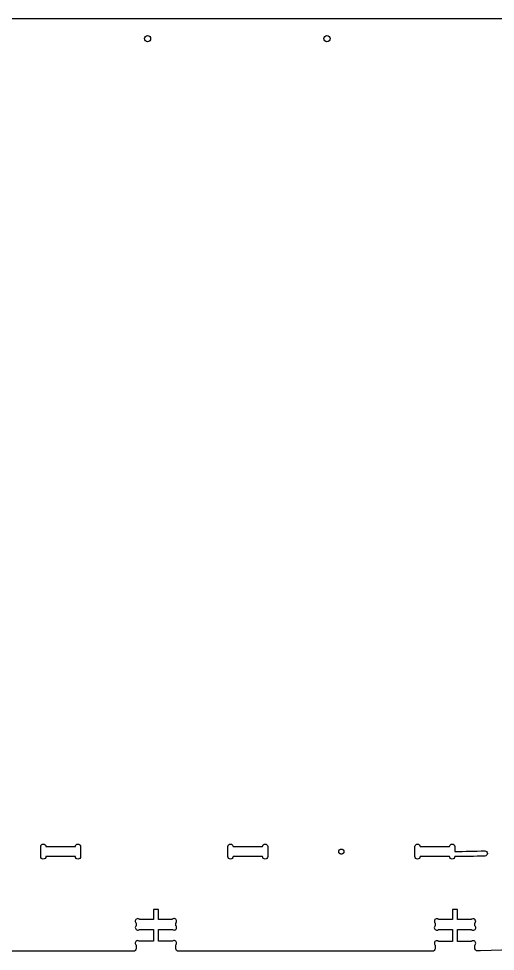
# Model space of a CAD drawing. Extents: x 1.2 to 94.4, y 0.6 to 47.4.
# Drawn here: x 25.13 to 49.03, y 0.61 to 47.39 of the extents above; entities that cross this region are included whole.
import ezdxf

# ---------------------------------------------------------------- set-up
doc = ezdxf.new("R2010")
doc.units = 0
doc.layers.add('SCREW_LOCATION_MARKERS', color=1, linetype='CONTINUOUS')
doc.layers.add('SOLID_ENDWALL', color=18, linetype='CONTINUOUS')

msp = doc.modelspace()

# ---------------------------------------------------------------- linework, layer by layer
at = {"layer": 'SCREW_LOCATION_MARKERS'}
msp.add_lwpolyline([(41.309, 5.74), (41.311, 5.74), (41.312, 5.74), (41.314, 5.74), (41.315, 5.74), (41.317, 5.74), (41.318, 5.74), (41.32, 5.74), (41.321, 5.739), (41.323, 5.739), (41.324, 5.739), (41.326, 5.739), (41.327, 5.739), (41.329, 5.739), (41.33, 5.738), (41.332, 5.738), (41.333, 5.738), (41.335, 5.738), (41.336, 5.737), (41.338, 5.737), (41.339, 5.737), (41.341, 5.736), (41.342, 5.736), (41.344, 5.735), (41.345, 5.735), (41.347, 5.735), (41.348, 5.734), (41.35, 5.734), (41.351, 5.733), (41.353, 5.733), (41.354, 5.732), (41.356, 5.731), (41.357, 5.731), (41.359, 5.73), (41.36, 5.73), (41.362, 5.729), (41.363, 5.728), (41.365, 5.728), (41.365, 5.727), (41.366, 5.727), (41.367, 5.727), (41.368, 5.726), (41.368, 5.726), (41.369, 5.725), (41.37, 5.725), (41.371, 5.725), (41.371, 5.724), (41.372, 5.724), (41.373, 5.724), (41.373, 5.723), (41.374, 5.723), (41.375, 5.722), (41.376, 5.722), (41.376, 5.721), (41.377, 5.721), (41.378, 5.721), (41.378, 5.72), (41.379, 5.72), (41.38, 5.719), (41.381, 5.719), (41.381, 5.718), (41.382, 5.718), (41.383, 5.717), (41.383, 5.717), (41.384, 5.716), (41.385, 5.716), (41.385, 5.716), (41.386, 5.715), (41.387, 5.715), (41.387, 5.714), (41.388, 5.714), (41.389, 5.713), (41.389, 5.713), (41.39, 5.712), (41.391, 5.711), (41.391, 5.711), (41.392, 5.71), (41.393, 5.71), (41.393, 5.709), (41.394, 5.709), (41.395, 5.708), (41.395, 5.708), (41.396, 5.707), (41.396, 5.707), (41.397, 5.706), (41.398, 5.705), (41.398, 5.705), (41.399, 5.704), (41.4, 5.704), (41.4, 5.703), (41.401, 5.703), (41.401, 5.702), (41.402, 5.701), (41.403, 5.701), (41.403, 5.7), (41.404, 5.7), (41.404, 5.699), (41.405, 5.698), (41.405, 5.698), (41.406, 5.697), (41.407, 5.696), (41.407, 5.696), (41.408, 5.695), (41.408, 5.695), (41.409, 5.694), (41.409, 5.693), (41.41, 5.693), (41.41, 5.692), (41.411, 5.691), (41.411, 5.691), (41.412, 5.69), (41.412, 5.689), (41.413, 5.689), (41.413, 5.688), (41.414, 5.687), (41.414, 5.687), (41.415, 5.686), (41.415, 5.685), (41.416, 5.685), (41.416, 5.684), (41.417, 5.683), (41.417, 5.683), (41.418, 5.682), (41.418, 5.681), (41.419, 5.68), (41.419, 5.68), (41.42, 5.679), (41.42, 5.678), (41.42, 5.678), (41.421, 5.677), (41.421, 5.676), (41.422, 5.675), (41.422, 5.675), (41.423, 5.674), (41.423, 5.673), (41.423, 5.673), (41.424, 5.672), (41.424, 5.671), (41.424, 5.67), (41.425, 5.67), (41.425, 5.669), (41.426, 5.668), (41.426, 5.668), (41.426, 5.667), (41.427, 5.666), (41.427, 5.665), (41.428, 5.664), (41.428, 5.662), (41.429, 5.661), (41.43, 5.659), (41.43, 5.658), (41.431, 5.656), (41.431, 5.655), (41.432, 5.653), (41.432, 5.652), (41.433, 5.65), (41.433, 5.649), (41.434, 5.647), (41.434, 5.646), (41.435, 5.644), (41.435, 5.643), (41.436, 5.641), (41.436, 5.64), (41.436, 5.638), (41.437, 5.637), (41.437, 5.635), (41.437, 5.634), (41.437, 5.632), (41.438, 5.631), (41.438, 5.629), (41.438, 5.628), (41.438, 5.626), (41.439, 5.625), (41.439, 5.623), (41.439, 5.622), (41.439, 5.62), (41.439, 5.619), (41.439, 5.617), (41.439, 5.616), (41.439, 5.614), (41.439, 5.613), (41.439, 5.611), (41.439, 5.61), (41.439, 5.609), (41.439, 5.607), (41.439, 5.606), (41.439, 5.604), (41.439, 5.603), (41.439, 5.601), (41.439, 5.6), (41.439, 5.598), (41.439, 5.597), (41.439, 5.595), (41.438, 5.594), (41.438, 5.592), (41.438, 5.591), (41.438, 5.589), (41.437, 5.588), (41.437, 5.586), (41.437, 5.585), (41.437, 5.583), (41.436, 5.582), (41.436, 5.58), (41.436, 5.579), (41.435, 5.577), (41.435, 5.576), (41.434, 5.574), (41.434, 5.573), (41.433, 5.571), (41.433, 5.57), (41.432, 5.568), (41.432, 5.567), (41.431, 5.565), (41.431, 5.564), (41.43, 5.562), (41.43, 5.561), (41.429, 5.559), (41.428, 5.558), (41.428, 5.556), (41.427, 5.555), (41.427, 5.554), (41.426, 5.553), (41.426, 5.552), (41.426, 5.552), (41.425, 5.551), (41.425, 5.55), (41.424, 5.55), (41.424, 5.549), (41.424, 5.548), (41.423, 5.547), (41.423, 5.547), (41.423, 5.546), (41.422, 5.545), (41.422, 5.545), (41.421, 5.544), (41.421, 5.543), (41.42, 5.542), (41.42, 5.542), (41.42, 5.541), (41.419, 5.54), (41.419, 5.54), (41.418, 5.539), (41.418, 5.538), (41.417, 5.537), (41.417, 5.537), (41.416, 5.536), (41.416, 5.535), (41.415, 5.535), (41.415, 5.534), (41.414, 5.533), (41.414, 5.533), (41.413, 5.532), (41.413, 5.531), (41.412, 5.531), (41.412, 5.53), (41.411, 5.529), (41.411, 5.529), (41.41, 5.528), (41.41, 5.527), (41.409, 5.527), (41.409, 5.526), (41.408, 5.525), (41.408, 5.525), (41.407, 5.524), (41.407, 5.524), (41.406, 5.523), (41.405, 5.522), (41.405, 5.522), (41.404, 5.521), (41.404, 5.52), (41.403, 5.52), (41.403, 5.519), (41.402, 5.519), (41.401, 5.518), (41.401, 5.517), (41.4, 5.517), (41.4, 5.516), (41.399, 5.516), (41.398, 5.515), (41.398, 5.515), (41.397, 5.514), (41.396, 5.513), (41.396, 5.513), (41.395, 5.512), (41.395, 5.512), (41.394, 5.511), (41.393, 5.511), (41.393, 5.51), (41.392, 5.51), (41.391, 5.509), (41.391, 5.509), (41.39, 5.508), (41.389, 5.508), (41.389, 5.507), (41.388, 5.506), (41.387, 5.506), (41.387, 5.505), (41.386, 5.505), (41.385, 5.505), (41.385, 5.504), (41.384, 5.504), (41.383, 5.503), (41.383, 5.503), (41.382, 5.502), (41.381, 5.502), (41.381, 5.501), (41.38, 5.501), (41.379, 5.5), (41.378, 5.5), (41.378, 5.499), (41.377, 5.499), (41.376, 5.499), (41.376, 5.498), (41.375, 5.498), (41.374, 5.497), (41.373, 5.497), (41.373, 5.496), (41.372, 5.496), (41.371, 5.496), (41.371, 5.495), (41.37, 5.495), (41.369, 5.495), (41.368, 5.494), (41.368, 5.494), (41.367, 5.493), (41.366, 5.493), (41.365, 5.493), (41.365, 5.492), (41.363, 5.492), (41.362, 5.491), (41.36, 5.49), (41.359, 5.49), (41.357, 5.489), (41.356, 5.489), (41.354, 5.488), (41.353, 5.487), (41.351, 5.487), (41.35, 5.486), (41.348, 5.486), (41.347, 5.485), (41.345, 5.485), (41.344, 5.485), (41.342, 5.484), (41.341, 5.484), (41.339, 5.483), (41.338, 5.483), (41.336, 5.483), (41.335, 5.482), (41.333, 5.482), (41.332, 5.482), (41.33, 5.482), (41.329, 5.481), (41.327, 5.481), (41.326, 5.481), (41.324, 5.481), (41.323, 5.481), (41.321, 5.481), (41.32, 5.48), (41.318, 5.48), (41.317, 5.48), (41.315, 5.48), (41.314, 5.48), (41.312, 5.48), (41.311, 5.48), (41.309, 5.48), (41.308, 5.48), (41.307, 5.48), (41.305, 5.48), (41.304, 5.48), (41.302, 5.48), (41.301, 5.48), (41.299, 5.48), (41.298, 5.481), (41.296, 5.481), (41.295, 5.481), (41.293, 5.481), (41.292, 5.481), (41.29, 5.481), (41.289, 5.482), (41.287, 5.482), (41.286, 5.482), (41.284, 5.482), (41.283, 5.483), (41.281, 5.483), (41.28, 5.483), (41.278, 5.484), (41.277, 5.484), (41.275, 5.485), (41.274, 5.485), (41.272, 5.485), (41.271, 5.486), (41.269, 5.486), (41.268, 5.487), (41.266, 5.487), (41.265, 5.488), (41.263, 5.489), (41.262, 5.489), (41.26, 5.49), (41.259, 5.49), (41.257, 5.491), (41.256, 5.492), (41.254, 5.492), (41.253, 5.493), (41.253, 5.493), (41.252, 5.493), (41.251, 5.494), (41.25, 5.494), (41.25, 5.495), (41.249, 5.495), (41.248, 5.495), (41.248, 5.496), (41.247, 5.496), (41.246, 5.496), (41.245, 5.497), (41.245, 5.497), (41.244, 5.498), (41.243, 5.498), (41.242, 5.499), (41.242, 5.499), (41.241, 5.499), (41.24, 5.5), (41.24, 5.5), (41.239, 5.501), (41.238, 5.501), (41.238, 5.502), (41.237, 5.502), (41.236, 5.503), (41.235, 5.503), (41.235, 5.504), (41.234, 5.504), (41.233, 5.505), (41.233, 5.505), (41.232, 5.505), (41.231, 5.506), (41.231, 5.506), (41.23, 5.507), (41.229, 5.508), (41.229, 5.508), (41.228, 5.509), (41.227, 5.509), (41.227, 5.51), (41.226, 5.51), (41.226, 5.511), (41.225, 5.511), (41.224, 5.512), (41.224, 5.512), (41.223, 5.513), (41.222, 5.513), (41.222, 5.514), (41.221, 5.515), (41.22, 5.515), (41.22, 5.516), (41.219, 5.516), (41.219, 5.517), (41.218, 5.517), (41.217, 5.518), (41.217, 5.519), (41.216, 5.519), (41.216, 5.52), (41.215, 5.52), (41.215, 5.521), (41.214, 5.522), (41.213, 5.522), (41.213, 5.523), (41.212, 5.524), (41.212, 5.524), (41.211, 5.525), (41.211, 5.525), (41.21, 5.526), (41.21, 5.527), (41.209, 5.527), (41.208, 5.528), (41.208, 5.529), (41.207, 5.529), (41.207, 5.53), (41.206, 5.531), (41.206, 5.531), (41.205, 5.532), (41.205, 5.533), (41.204, 5.533), (41.204, 5.534), (41.203, 5.535), (41.203, 5.535), (41.202, 5.536), (41.202, 5.537), (41.202, 5.537), (41.201, 5.538), (41.201, 5.539), (41.2, 5.54), (41.2, 5.54), (41.199, 5.541), (41.199, 5.542), (41.198, 5.542), (41.198, 5.543), (41.198, 5.544), (41.197, 5.545), (41.197, 5.545), (41.196, 5.546), (41.196, 5.547), (41.195, 5.547), (41.195, 5.548), (41.195, 5.549), (41.194, 5.55), (41.194, 5.55), (41.194, 5.551), (41.193, 5.552), (41.193, 5.552), (41.192, 5.553), (41.192, 5.554), (41.192, 5.555), (41.191, 5.556), (41.19, 5.558), (41.19, 5.559), (41.189, 5.561), (41.189, 5.562), (41.188, 5.564), (41.187, 5.565), (41.187, 5.567), (41.186, 5.568), (41.186, 5.57), (41.185, 5.571), (41.185, 5.573), (41.184, 5.574), (41.184, 5.576), (41.184, 5.577), (41.183, 5.579), (41.183, 5.58), (41.182, 5.582), (41.182, 5.583), (41.182, 5.585), (41.182, 5.586), (41.181, 5.588), (41.181, 5.589), (41.181, 5.591), (41.181, 5.592), (41.18, 5.594), (41.18, 5.595), (41.18, 5.597), (41.18, 5.598), (41.18, 5.6), (41.18, 5.601), (41.18, 5.603), (41.18, 5.604), (41.179, 5.606), (41.179, 5.607), (41.179, 5.609), (41.179, 5.61), (41.179, 5.611), (41.179, 5.613), (41.179, 5.614), (41.18, 5.616), (41.18, 5.617), (41.18, 5.619), (41.18, 5.62), (41.18, 5.622), (41.18, 5.623), (41.18, 5.625), (41.18, 5.626), (41.181, 5.628), (41.181, 5.629), (41.181, 5.631), (41.181, 5.632), (41.182, 5.634), (41.182, 5.635), (41.182, 5.637), (41.182, 5.638), (41.183, 5.64), (41.183, 5.641), (41.184, 5.643), (41.184, 5.644), (41.184, 5.646), (41.185, 5.647), (41.185, 5.649), (41.186, 5.65), (41.186, 5.652), (41.187, 5.653), (41.187, 5.655), (41.188, 5.656), (41.189, 5.658), (41.189, 5.659), (41.19, 5.661), (41.19, 5.662), (41.191, 5.664), (41.192, 5.665), (41.192, 5.666), (41.192, 5.667), (41.193, 5.668), (41.193, 5.668), (41.194, 5.669), (41.194, 5.67), (41.194, 5.67), (41.195, 5.671), (41.195, 5.672), (41.195, 5.673), (41.196, 5.673), (41.196, 5.674), (41.197, 5.675), (41.197, 5.675), (41.198, 5.676), (41.198, 5.677), (41.198, 5.678), (41.199, 5.678), (41.199, 5.679), (41.2, 5.68), (41.2, 5.68), (41.201, 5.681), (41.201, 5.682), (41.202, 5.683), (41.202, 5.683), (41.202, 5.684), (41.203, 5.685), (41.203, 5.685), (41.204, 5.686), (41.204, 5.687), (41.205, 5.687), (41.205, 5.688), (41.206, 5.689), (41.206, 5.689), (41.207, 5.69), (41.207, 5.691), (41.208, 5.691), (41.208, 5.692), (41.209, 5.693), (41.21, 5.693), (41.21, 5.694), (41.211, 5.695), (41.211, 5.695), (41.212, 5.696), (41.212, 5.696), (41.213, 5.697), (41.213, 5.698), (41.214, 5.698), (41.215, 5.699), (41.215, 5.7), (41.216, 5.7), (41.216, 5.701), (41.217, 5.701), (41.217, 5.702), (41.218, 5.703), (41.219, 5.703), (41.219, 5.704), (41.22, 5.704), (41.22, 5.705), (41.221, 5.705), (41.222, 5.706), (41.222, 5.707), (41.223, 5.707), (41.224, 5.708), (41.224, 5.708), (41.225, 5.709), (41.226, 5.709), (41.226, 5.71), (41.227, 5.71), (41.227, 5.711), (41.228, 5.711), (41.229, 5.712), (41.229, 5.713), (41.23, 5.713), (41.231, 5.714), (41.231, 5.714), (41.232, 5.715), (41.233, 5.715), (41.233, 5.716), (41.234, 5.716), (41.235, 5.716), (41.235, 5.717), (41.236, 5.717), (41.237, 5.718), (41.238, 5.718), (41.238, 5.719), (41.239, 5.719), (41.24, 5.72), (41.24, 5.72), (41.241, 5.721), (41.242, 5.721), (41.242, 5.721), (41.243, 5.722), (41.244, 5.722), (41.245, 5.723), (41.245, 5.723), (41.246, 5.724), (41.247, 5.724), (41.248, 5.724), (41.248, 5.725), (41.249, 5.725), (41.25, 5.725), (41.25, 5.726), (41.251, 5.726), (41.252, 5.727), (41.253, 5.727), (41.253, 5.727), (41.254, 5.728), (41.256, 5.728), (41.257, 5.729), (41.259, 5.73), (41.26, 5.73), (41.262, 5.731), (41.263, 5.731), (41.265, 5.732), (41.266, 5.733), (41.268, 5.733), (41.269, 5.734), (41.271, 5.734), (41.272, 5.735), (41.274, 5.735), (41.275, 5.735), (41.277, 5.736), (41.278, 5.736), (41.28, 5.737), (41.281, 5.737), (41.283, 5.737), (41.284, 5.738), (41.286, 5.738), (41.287, 5.738), (41.289, 5.738), (41.29, 5.739), (41.292, 5.739), (41.293, 5.739), (41.295, 5.739), (41.296, 5.739), (41.298, 5.739), (41.299, 5.74), (41.301, 5.74), (41.302, 5.74), (41.304, 5.74), (41.305, 5.74), (41.307, 5.74), (41.308, 5.74)], close=True, dxfattribs=at)
at = {"layer": 'SOLID_ENDWALL'}
for points in [[(9.712, 47.389, 0), (49.241, 47.389, 0), (88.77, 47.389, -0.003936)], [(56.712, 1.627, -0.045435), (48.289, 0.628, -0.017754), (48.13, 0.629, -0.344405), (48.014, 0.728, -0.0252), (48.013, 0.74, -0.021798), (48.012, 0.754), (48.012, 0.92, -0.08601), (48.022, 0.938, 0.186349), (48.05, 1.015, 0.284949), (47.974, 1.13, 0.285005), (47.838, 1.113, 0.066648), (47.833, 1.108, -0.145329), (47.828, 1.104), (47.142, 1.104), (47.142, 1.704), (47.828, 1.704, -0.086009), (47.846, 1.693, 0.186349), (47.923, 1.666, 0.284949), (48.038, 1.741, 0.285005), (48.021, 1.878, 0.066647), (48.016, 1.882, -0.145328), (48.012, 1.888), (48.012, 2.02, -0.079594), (48.024, 2.04, 0.210466), (48.049, 2.13, 0.269976), (47.967, 2.233, 0.269963), (47.838, 2.213, 0.065724), (47.833, 2.208, -0.145464), (47.828, 2.204), (47.142, 2.204), (47.142, 2.704), (46.882, 2.704), (46.882, 2.204), (46.196, 2.204, -0.08601), (46.178, 2.214, 0.186349), (46.1, 2.242, 0.284949), (45.986, 2.166, 0.285005), (46.003, 2.03, 0.066648), (46.008, 2.025, -0.145329), (46.012, 2.02), (46.012, 1.888, -0.08601), (46.001, 1.87, 0.186349), (45.974, 1.793, 0.284949), (46.049, 1.678, 0.285005), (46.185, 1.695, 0.066648), (46.19, 1.7, -0.145329), (46.196, 1.704), (46.882, 1.704), (46.882, 1.104), (46.196, 1.104, -0.08601), (46.178, 1.114, 0.186349), (46.1, 1.142, 0.284949), (45.986, 1.066, 0.285005), (46.003, 0.93, -0.17359), (46.015, 0.894, -0.006584), (46.012, 0.741, -0.18948), (45.972, 0.65, -0.18948), (45.882, 0.611), (33.142, 0.611, -0.18948), (33.051, 0.65, -0.189479), (33.012, 0.741), (33.012, 0.927, -0.08601), (33.022, 0.945, 0.186349), (33.05, 1.022, 0.284949), (32.974, 1.137, 0.285005), (32.838, 1.12, 0.066648), (32.833, 1.115, -0.145329), (32.828, 1.111), (32.142, 1.111), (32.142, 1.711), (32.828, 1.711, -0.086009), (32.846, 1.7, 0.186349), (32.923, 1.673, 0.284949), (33.038, 1.748, 0.285005), (33.021, 1.884, 0.066647), (33.016, 1.889, -0.145328), (33.012, 1.895), (33.012, 2.027, -0.086011), (33.022, 2.045, 0.186349), (33.05, 2.122, 0.284949), (32.974, 2.237, 0.285005), (32.838, 2.22, 0.066648), (32.833, 2.215, -0.14533), (32.828, 2.211), (32.142, 2.211), (32.142, 2.698), (31.882, 2.698), (31.882, 2.211), (31.196, 2.211, -0.086011), (31.178, 2.221, 0.186349), (31.1, 2.249, 0.284949), (30.986, 2.173, 0.285005), (31.003, 2.037, 0.066648), (31.008, 2.032, -0.14533), (31.012, 2.027), (31.012, 1.895, -0.086009), (31.001, 1.877, 0.186349), (30.974, 1.799, 0.284949), (31.049, 1.685, 0.285005), (31.185, 1.702, 0.066647), (31.19, 1.706, -0.145328), (31.196, 1.711), (31.882, 1.711), (31.882, 1.111), (31.196, 1.111, -0.08601), (31.178, 1.121, 0.186349), (31.1, 1.149, 0.284949), (30.986, 1.073, 0.285005), (31.003, 0.937, -0.174446), (31.016, 0.899, -0.005753), (31.012, 0.741, -0.189479), (30.972, 0.65, -0.18948), (30.882, 0.611), (18.142, 0.611, -0.18948)]]:
    msp.add_lwpolyline(points, format="xyb", dxfattribs=at)
for points in [[(31.745, 46.389, -0.414214), (31.59, 46.234, -0.414214), (31.435, 46.389, -0.414214), (31.59, 46.544, -0.414214)], [(40.745, 46.389, -0.414214), (40.59, 46.234, -0.414214), (40.435, 46.389, -0.414214), (40.59, 46.544, -0.414214)], [(27.972, 5.36), (26.492, 5.36, -1), (26.232, 5.36), (26.232, 5.86, -1), (26.492, 5.86), (27.972, 5.86, -1), (28.232, 5.86), (28.232, 5.36, -1)], [(35.617, 5.36), (35.617, 5.86, -1), (35.877, 5.86), (37.357, 5.86, -1), (37.617, 5.86), (37.617, 5.36, -1), (37.357, 5.36), (35.877, 5.36, -1)], [(47.002, 5.621), (47.19, 5.622), (47.378, 5.623), (47.566, 5.625), (47.753, 5.628), (47.941, 5.632), (48.128, 5.636), (48.315, 5.642), (48.502, 5.648, -0.414214), (48.633, 5.517, -0.414214), (48.502, 5.386), (48.315, 5.38), (48.128, 5.375), (47.941, 5.37), (47.753, 5.366), (47.566, 5.364), (47.378, 5.361), (47.19, 5.36), (47.002, 5.36), (47.002, 5.36, -1), (46.742, 5.36), (45.262, 5.36, -1), (45.002, 5.36), (45.002, 5.86, -1), (45.262, 5.86), (46.742, 5.86, -1), (47.002, 5.86)]]:
    msp.add_lwpolyline(points, format="xyb", close=True, dxfattribs=at)

doc.saveas('drawing.dxf')
